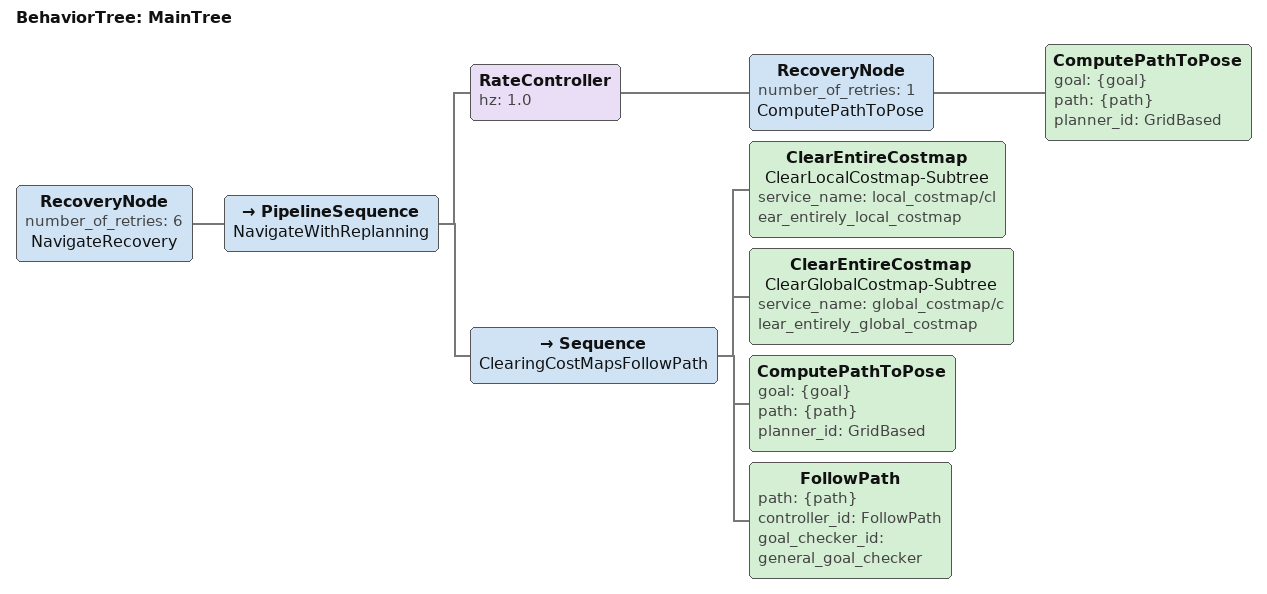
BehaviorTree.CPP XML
<root main_tree_to_execute="MainTree">
  <BehaviorTree ID="MainTree">
    <RecoveryNode number_of_retries="6" name="NavigateRecovery">
      <PipelineSequence name="NavigateWithReplanning">
        <RateController hz="1.0">
          <RecoveryNode number_of_retries="1" name="ComputePathToPose">
            <ComputePathToPose goal="{goal}" path="{path}" planner_id="GridBased"/>
          </RecoveryNode>
        </RateController>
        <Sequence name="ClearingCostMapsFollowPath">
          <ClearEntireCostmap name="ClearLocalCostmap-Subtree" service_name="local_costmap/clear_entirely_local_costmap"/>
          <ClearEntireCostmap name="ClearGlobalCostmap-Subtree" service_name="global_costmap/clear_entirely_global_costmap"/>
          <ComputePathToPose goal="{goal}" path="{path}" planner_id="GridBased"/>
          <FollowPath path="{path}" controller_id="FollowPath" goal_checker_id="general_goal_checker"/>
        </Sequence>
      </PipelineSequence>
    </RecoveryNode>
  </BehaviorTree>
</root>
